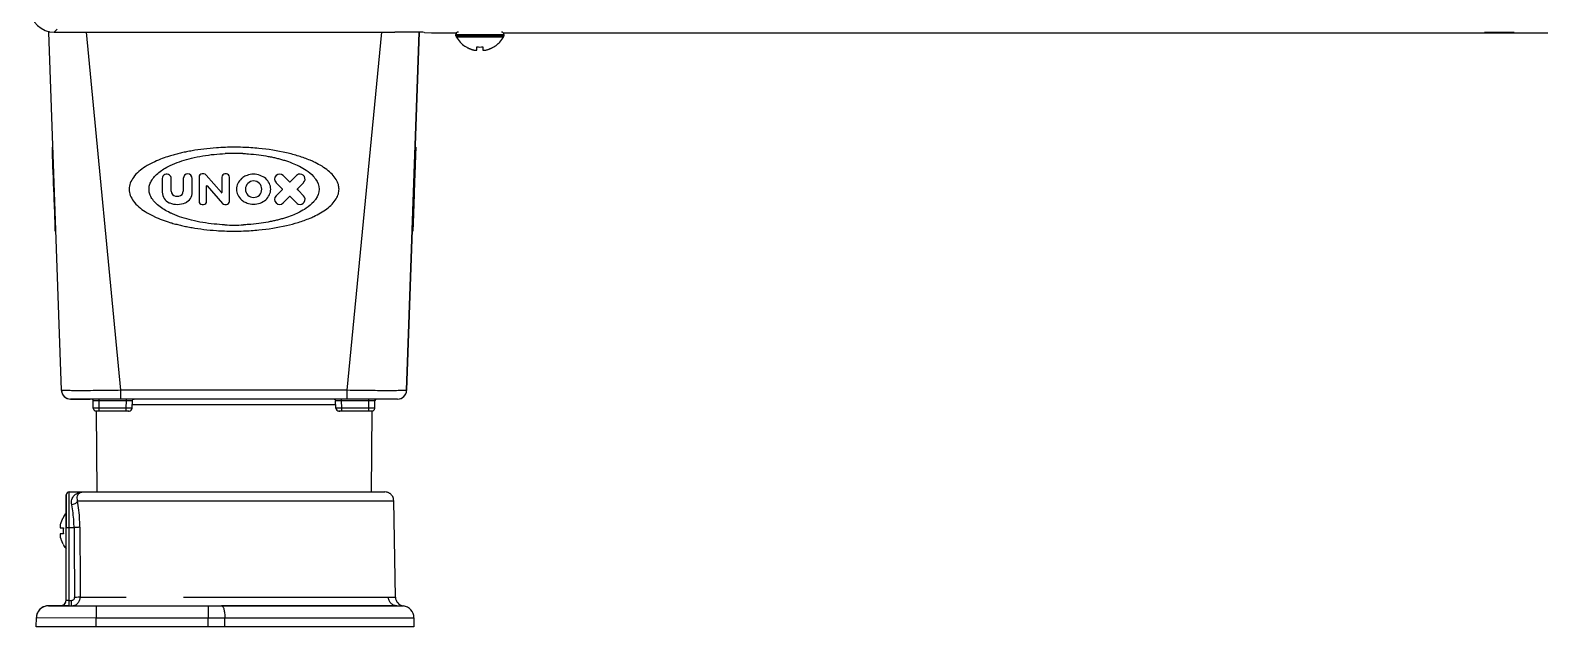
# Model space of a CAD drawing. Header units: millimetres. Extents: x -1584 to 3730, y -1918 to 2655.
# Drawn here: x 65.6 to 317.3, y -240.2 to -140.6 of the extents above; entities that cross this region are included whole.
import ezdxf

# ---------------------------------------------------------------- set-up
doc = ezdxf.new("R2010")
doc.units = ezdxf.units.MM
doc.header["$LTSCALE"] = 65.395
doc.layers.get('0').update_dxf_attribs({"linetype": 'CONTINUOUS'})
doc.layers.add('ASSI', color=7, linetype='CONTINUOUS')
doc.layers.add('GEOM', color=7, linetype='CONTINUOUS')

msp = doc.modelspace()

# ---------------------------------------------------------------- linework, layer by layer
at = {"linetype": 'Continuous'}
for p, q in [((138.26, -143.43), (138.26, -143.39)), ((140.06, -143.95), (140.06, -143.39)), ((141.06, -143.39), (141.06, -143.95)), ((142.86, -143.39), (142.86, -143.43)), ((70.56, -223.65), (71.11, -223.65)), ((71.08, -221.85), (71.11, -221.85)), ((71.11, -224.65), (70.56, -224.65)), ((71.11, -226.45), (71.08, -226.45))]:
    msp.add_line(p, q, dxfattribs=at)
for centre, radius, start, end in [((109.81, -138.97), 2, 263.8237, 264.7438), ((109.81, -138.98), 1.98, 264.7442, 265.3991), ((109.81, -138.99), 1.97, 265.3984, 266.7833), ((109.81, -139), 1.96, 266.7841, 267.6235), ((109.81, -139.01), 1.96, 267.6234, 268.8455), ((109.81, -139.01), 1.95, 268.8459, 269.8005), ((109.81, -139.01), 1.95, 269.8006, 270.9258), ((109.81, -139.01), 1.95, 270.9261, 271.9964), ((109.81, -139), 1.96, 271.9964, 273.0228), ((109.81, -138.99), 1.97, 273.0233, 274.286), ((109.81, -138.98), 1.98, 274.2856, 275.1372), ((109.81, -138.97), 2, 275.1376, 276.1757), ((111.31, -138.97), 2, 263.8377, 264.8624), ((111.31, -138.98), 1.98, 264.8627, 265.7144), ((111.31, -138.99), 1.97, 265.714, 266.9766), ((111.31, -139), 1.96, 266.9771, 268.0037), ((111.31, -139.01), 1.95, 268.0037, 269.0738), ((111.31, -139.01), 1.95, 269.0741, 270.1995), ((111.31, -139.01), 1.95, 270.1995, 271.1541), ((111.31, -139.01), 1.95, 271.1545, 272.3767), ((111.31, -139), 1.96, 272.3765, 273.2159), ((111.31, -138.99), 1.97, 273.2167, 274.6016), ((111.31, -138.98), 1.98, 274.6009, 275.2558), ((111.31, -138.97), 2, 275.2561, 276.1819), ((140.76, -139.33), 4.8, 210.3012, 223.1766), ((140.76, -139.33), 4.8, 223.1766, 227.1654), ((140.76, -139.33), 4.8, 227.1654, 238.3799), ((140.76, -139.33), 4.8, 238.3799, 238.6273), ((140.75, -139.34), 4.75, 238.4659, 241.0313), ((140.56, -139.63), 3.8, 262.4351, 277.5649), ((140.37, -139.34), 4.75, 298.9687, 301.5341), ((140.36, -139.33), 4.8, 301.3727, 301.6201), ((140.36, -139.33), 4.8, 301.6201, 312.8346), ((140.36, -139.33), 4.8, 312.8346, 316.8234), ((140.36, -139.33), 4.8, 316.8234, 329.6988), ((140.74, -139.35), 4.75, 241.0316, 241.9926), ((140.74, -139.35), 4.75, 241.9926, 243.3187), ((140.74, -139.35), 4.74, 243.3188, 244.4598), ((140.74, -139.36), 4.74, 244.4598, 245.4278), ((140.74, -139.36), 4.73, 245.4278, 246.6825), ((140.73, -139.36), 4.73, 246.6826, 247.4526), ((140.73, -139.37), 4.72, 247.4524, 248.9975), ((140.73, -139.38), 4.72, 248.9977, 249.4819), ((140.73, -139.39), 4.7, 249.4813, 251.5344), ((140.72, -139.41), 4.68, 251.535, 252.6227), ((140.71, -139.42), 4.67, 252.6228, 253.6051), ((140.71, -139.45), 4.64, 253.6036, 255.6824), ((139.81, -141.96), 2.01, 262.7259, 264.7415), ((139.81, -141.98), 1.98, 264.7442, 265.3991), ((139.81, -141.99), 1.97, 265.3984, 266.7833), ((139.81, -142), 1.96, 266.7841, 267.6235), ((139.81, -142.01), 1.96, 267.6234, 268.8455), ((139.81, -142.01), 1.95, 268.8459, 269.8005), ((139.81, -142.01), 1.95, 269.8006, 270.9258), ((139.81, -142.01), 1.95, 270.9261, 271.9964), ((139.81, -142), 1.96, 271.9964, 273.0228), ((139.81, -141.99), 1.97, 273.0233, 274.286), ((139.81, -141.98), 1.98, 274.2856, 275.1372), ((139.8, -141.96), 2.01, 275.1401, 277.2744), ((141.31, -141.96), 2.01, 262.7256, 264.8598), ((141.31, -141.98), 1.98, 264.8627, 265.7144), ((141.31, -141.99), 1.97, 265.714, 266.9766), ((141.31, -142), 1.96, 266.9771, 268.0037), ((141.31, -142.01), 1.95, 268.0037, 269.0738), ((141.31, -142.01), 1.95, 269.0741, 270.1995), ((141.31, -142.01), 1.95, 270.1995, 271.1541), ((141.31, -142.01), 1.95, 271.1545, 272.3767), ((141.31, -142), 1.96, 272.3765, 273.2159), ((141.31, -141.99), 1.97, 273.2167, 274.6016), ((141.31, -141.98), 1.98, 274.6009, 275.2558), ((141.3, -141.96), 2.01, 275.2585, 277.2741), ((140.41, -139.45), 4.64, 284.3176, 286.3964), ((140.4, -139.42), 4.67, 286.3949, 287.3772), ((140.4, -139.41), 4.68, 287.3773, 288.465), ((140.39, -139.39), 4.7, 288.4656, 290.5187), ((140.39, -139.38), 4.72, 290.5181, 291.0023), ((140.39, -139.37), 4.72, 291.0025, 292.5476), ((140.38, -139.36), 4.73, 292.5474, 293.3174), ((140.38, -139.36), 4.73, 293.3175, 294.5722), ((140.38, -139.36), 4.74, 294.5722, 295.5402), ((140.38, -139.35), 4.74, 295.5402, 296.6812), ((140.38, -139.35), 4.75, 296.6813, 298.0074), ((140.37, -139.35), 4.75, 298.0074, 298.9684), ((75.18, -224.35), 4.8, 139.4246, 148.3799), ((72.53, -223.4), 1.98, 174.7442, 175.3991), ((72.52, -223.4), 1.97, 175.3984, 176.7833), ((72.51, -223.4), 1.96, 176.7841, 177.6235), ((72.5, -223.4), 1.96, 177.6234, 178.8455), ((72.5, -223.4), 1.95, 178.8459, 179.8005), ((72.5, -223.4), 1.95, 179.8006, 180.9258), ((72.5, -223.4), 1.95, 180.9261, 181.9964), ((72.51, -223.4), 1.96, 181.9964, 183.0228), ((72.52, -223.4), 1.97, 183.0233, 184.286), ((72.53, -223.4), 1.98, 184.2856, 185.1372), ((72.55, -223.4), 2.01, 185.1401, 187.2744), ((75.06, -224.3), 4.64, 163.6036, 165.6824), ((72.55, -223.4), 2.01, 172.7259, 174.7415), ((75.09, -224.31), 4.67, 162.6228, 163.6051), ((75.1, -224.31), 4.68, 161.535, 162.6227), ((75.12, -224.32), 4.7, 159.4813, 161.5344), ((75.13, -224.32), 4.72, 158.9977, 159.4819), ((75.14, -224.32), 4.72, 157.4524, 158.9975), ((75.14, -224.33), 4.73, 156.6826, 157.4526), ((75.15, -224.33), 4.73, 155.4278, 156.6825), ((75.15, -224.33), 4.74, 154.4598, 155.4278), ((75.16, -224.33), 4.74, 153.3188, 154.4598), ((75.16, -224.33), 4.75, 151.9926, 153.3187), ((75.16, -224.33), 4.75, 151.0316, 151.9926), ((75.17, -224.34), 4.75, 148.4659, 151.0313), ((75.18, -224.35), 4.8, 148.3799, 148.6273), ((74.88, -224.15), 3.8, 172.4351, 187.5649), ((72.55, -224.9), 2.01, 172.7256, 174.8598), ((72.53, -224.9), 1.98, 174.8627, 175.7144), ((72.52, -224.9), 1.97, 175.714, 176.9766), ((72.51, -224.9), 1.96, 176.9771, 178.0037), ((72.5, -224.9), 1.95, 178.0037, 179.0738), ((72.5, -224.9), 1.95, 179.0741, 180.1995), ((72.5, -224.9), 1.95, 180.1995, 181.1541), ((72.5, -224.9), 1.95, 181.1545, 182.3767), ((72.51, -224.9), 1.96, 182.3765, 183.2159), ((72.52, -224.9), 1.97, 183.2167, 184.6016), ((72.53, -224.9), 1.98, 184.6009, 185.2558), ((72.55, -224.9), 2.01, 185.2585, 187.2741), ((75.06, -224), 4.64, 194.3176, 196.3964), ((75.09, -223.99), 4.67, 196.3949, 197.3772), ((75.1, -223.99), 4.68, 197.3773, 198.465), ((75.12, -223.98), 4.7, 198.4656, 200.5187), ((75.13, -223.98), 4.72, 200.5181, 201.0023), ((75.14, -223.98), 4.72, 201.0025, 202.5476), ((75.14, -223.97), 4.73, 202.5474, 203.3174), ((75.15, -223.97), 4.73, 203.3175, 204.5722), ((75.15, -223.97), 4.74, 204.5722, 205.5402), ((75.16, -223.97), 4.74, 205.5402, 206.6812), ((75.16, -223.97), 4.75, 206.6813, 208.0074), ((75.16, -223.97), 4.75, 208.0074, 208.9684), ((75.17, -223.96), 4.75, 208.9687, 211.5341), ((75.18, -223.95), 4.8, 211.3727, 211.6201), ((75.18, -223.95), 4.8, 211.6201, 220.5754)]:
    msp.add_arc(centre, radius, start, end, dxfattribs=at)
at = {"layer": 'ASSI', "linetype": 'Continuous'}
for p, q in [((136.56, -141.35), (136.56, -141.55)), ((136.56, -141.55), (136.56, -141.35)), ((136.56, -141.35), (144.56, -141.35)), ((136.56, -141.55), (144.56, -141.55)), ((136.61, -141.75), (144.5, -141.75)), ((144.56, -141.35), (144.56, -141.55)), ((144.56, -141.55), (144.56, -141.35)), ((122.54, -204.15), (122.42, -217.65))]:
    msp.add_line(p, q, dxfattribs=at)
for centre, radius, start, end in [((136.96, -141.35), 0.4, 90, 180), ((144.16, -141.35), 0.4, 0, 90), ((136.96, -141.55), 0.4, 180, 193.4759), ((136.96, -141.55), 0.4, 180, 193.4584), ((136.96, -141.55), 0.4, 193.4759, 196.8253), ((136.96, -141.55), 0.4, 193.4584, 196.8427), ((136.96, -141.55), 0.4, 196.8253, 210.3012), ((136.96, -141.55), 0.4, 196.8427, 210.3012), ((140.76, -139.33), 4.8, 210.3012, 223.1927), ((140.76, -139.33), 4.8, 223.1927, 227.1511), ((140.76, -139.33), 4.8, 227.1511, 238.4029), ((140.76, -139.33), 4.8, 238.4029, 238.6273), ((140.36, -139.33), 4.8, 301.3727, 301.5971), ((140.36, -139.33), 4.8, 301.5971, 312.8489), ((140.36, -139.33), 4.8, 312.8489, 316.8073), ((140.36, -139.33), 4.8, 316.8073, 329.6988), ((144.16, -141.55), 0.4, 329.6988, 343.1747), ((144.16, -141.55), 0.4, 329.6988, 343.1573), ((144.16, -141.55), 0.4, 343.1747, 346.5241), ((144.16, -141.55), 0.4, 343.1573, 346.5416), ((144.16, -141.55), 0.4, 346.5241, 360), ((144.16, -141.55), 0.4, 346.5416, 360), ((75.18, -224.35), 4.8, 139.2086, 148.4029), ((75.18, -224.35), 4.8, 148.4029, 148.6273), ((75.18, -223.95), 4.8, 211.3727, 211.5971), ((75.18, -223.95), 4.8, 211.5971, 220.7914)]:
    msp.add_arc(centre, radius, start, end, dxfattribs=at)
for start_param, end_param in [(1.570796, 3.141593), (-3.141593, -1.570796), (0, 1.570796), (-1.570796, 0)]:
    msp.add_ellipse((310.56, -141.02), major_axis=(2.5, 0), ratio=0.008727, start_param=start_param, end_param=end_param, dxfattribs=at)
at = {"layer": 'GEOM', "linetype": 'Continuous'}
for p, q in [((68.69, -140.98), (68.69, -140.78)), ((69.56, -140.95), (70.04, -140.47)), ((69.56, -140.95), (70.04, -140.95)), ((70.04, -140.95), (126.36, -140.95)), ((80.7, -200.7), (74.93, -140.95)), ((118.41, -200.7), (124.18, -140.95)), ((128.34, -200.7), (130.43, -140.97)), ((130.43, -140.97), (128.34, -200.7)), ((70.78, -200.7), (68.69, -140.98)), ((131.29, -140.99), (132.48, -141.04)), ((144.45, -141.08), (144.56, -141.08)), ((144.56, -141.08), (212.78, -141.08)), ((212.78, -141.08), (259.78, -141.08)), ((259.78, -141.08), (491.56, -141.08)), ((69.3, -161.25), (69.26, -160.15)), ((69.36, -160.15), (69.26, -160.15)), ((129.86, -160.15), (129.76, -160.15)), ((129.86, -160.15), (129.81, -161.49)), ((69.42, -164.69), (69.3, -161.25)), ((129.81, -161.49), (129.7, -164.72)), ((69.43, -164.86), (69.42, -164.69)), ((69.43, -165.05), (69.43, -164.86)), ((69.43, -164.86), (69.43, -164.86)), ((69.46, -165.78), (69.43, -165.05)), ((69.46, -165.82), (69.46, -165.78)), ((69.47, -166.06), (69.46, -165.82)), ((69.47, -166.25), (69.47, -166.06)), ((87.59, -165.35), (87.59, -167.66)), ((89.07, -167.48), (89.07, -165.35)), ((91.1, -165.35), (91.1, -167.48)), ((92.58, -167.66), (92.58, -165.35)), ((93.72, -165.12), (93.72, -169.18)), ((94.52, -164.61), (94.23, -164.61)), ((97.45, -167.72), (94.91, -164.79)), ((97.53, -165.12), (97.53, -167.69)), ((98.07, -164.61), (98.04, -164.61)), ((98.29, -164.61), (98.07, -164.61)), ((98.8, -169.18), (98.8, -165.12)), ((106.57, -166.06), (107.64, -167.12)), ((108.83, -165.92), (107.77, -164.86)), ((109.96, -164.86), (108.89, -165.92)), ((110.3, -166.91), (111.15, -166.06)), ((129.67, -165.46), (129.63, -166.7)), ((129.68, -165.12), (129.67, -165.46)), ((129.7, -164.72), (129.68, -165.09)), ((129.68, -165.09), (129.68, -165.12)), ((129.68, -165.12), (129.68, -165.12)), ((69.51, -167.12), (69.47, -166.25)), ((69.51, -167.15), (69.51, -167.12)), ((69.51, -167.18), (69.51, -167.15)), ((69.61, -167.15), (69.51, -167.15)), ((69.54, -168.06), (69.51, -167.18)), ((69.54, -168.25), (69.54, -168.06)), ((69.55, -168.49), (69.54, -168.25)), ((69.55, -168.52), (69.55, -168.49)), ((69.58, -169.26), (69.55, -168.52)), ((94.99, -169.18), (94.99, -166.61)), ((95.06, -166.58), (97.61, -169.51)), ((107.64, -167.18), (106.57, -168.24)), ((107.77, -169.44), (108.83, -168.38)), ((108.89, -168.38), (109.96, -169.44)), ((110.09, -167.12), (110.3, -166.91)), ((110.29, -167.38), (110.09, -167.18)), ((111.15, -168.24), (110.29, -167.38)), ((129.51, -167.15), (129.61, -167.15)), ((129.57, -168.45), (129.54, -169.18)), ((129.58, -168.04), (129.57, -168.32)), ((129.57, -168.32), (129.57, -168.45)), ((129.59, -167.69), (129.58, -168.04)), ((129.6, -167.6), (129.59, -167.66)), ((129.59, -167.66), (129.59, -167.69)), ((129.61, -167.15), (129.6, -167.6)), ((129.63, -166.7), (129.61, -167.15)), ((69.59, -169.44), (69.58, -169.26)), ((69.59, -169.62), (69.59, -169.44)), ((69.59, -169.44), (69.59, -169.44)), ((69.59, -169.65), (69.59, -169.62)), ((69.71, -173.09), (69.59, -169.65)), ((69.59, -169.65), (69.59, -169.65)), ((94.23, -169.69), (94.48, -169.69)), ((98, -169.69), (98.02, -169.69)), ((98.02, -169.69), (98.29, -169.69)), ((129.53, -169.58), (129.41, -172.8)), ((129.54, -169.22), (129.53, -169.41)), ((129.53, -169.41), (129.53, -169.41)), ((129.53, -169.41), (129.53, -169.58)), ((129.54, -169.18), (129.54, -169.18)), ((129.54, -169.18), (129.54, -169.22)), ((69.75, -174.15), (69.71, -173.09)), ((129.41, -172.8), (129.37, -174.15)), ((69.75, -174.15), (69.85, -174.15)), ((129.27, -174.15), (129.37, -174.15)), ((80.7, -202.15), (80.7, -200.7)), ((118.41, -200.7), (80.7, -200.7)), ((118.41, -202.15), (118.41, -200.7)), ((72.28, -202.15), (75.57, -202.15)), ((75.57, -202.15), (72.28, -202.15)), ((75.81, -202.15), (75.57, -202.15)), ((77.06, -202.15), (75.81, -202.15)), ((76.09, -203.66), (76.06, -202.4)), ((76.09, -203.66), (76.06, -202.4)), ((77.82, -202.15), (77.06, -202.15)), ((77.06, -202.4), (77.06, -202.15)), ((77.08, -203.66), (77.06, -202.4)), ((77.06, -202.4), (81.63, -202.4)), ((81.58, -203.66), (77.08, -203.66)), ((77.08, -204.15), (77.08, -203.66)), ((77.95, -202.15), (77.82, -202.15)), ((80.7, -202.15), (77.95, -202.15)), ((118.41, -202.15), (80.7, -202.15)), ((81.58, -203.66), (81.63, -202.4)), ((81.58, -204.15), (81.58, -203.66)), ((81.63, -202.4), (81.63, -202.15)), ((82.58, -203.67), (82.63, -202.39)), ((97.73, -203.14), (82.6, -203.14)), ((82.63, -202.39), (82.63, -202.39)), ((101.38, -203.14), (97.73, -203.14)), ((116.51, -203.14), (101.38, -203.14)), ((116.54, -203.67), (116.48, -202.39)), ((116.48, -202.39), (116.48, -202.39)), ((116.54, -203.67), (116.54, -203.67)), ((117.48, -202.4), (117.48, -202.15)), ((117.54, -203.66), (117.48, -202.4)), ((117.48, -202.4), (122.05, -202.4)), ((122.03, -203.66), (117.54, -203.66)), ((117.54, -204.15), (117.54, -203.66)), ((121.17, -202.15), (118.41, -202.15)), ((121.3, -202.15), (121.17, -202.15)), ((122.05, -202.15), (121.3, -202.15)), ((122.03, -203.66), (122.05, -202.4)), ((122.03, -204.15), (122.03, -203.66)), ((123.3, -202.15), (122.05, -202.15)), ((122.05, -202.4), (122.05, -202.15)), ((123.03, -203.66), (123.05, -202.4)), ((123.03, -203.66), (123.05, -202.4)), ((123.55, -202.15), (123.3, -202.15)), ((126.84, -202.15), (123.55, -202.15)), ((76.58, -204.15), (76.69, -217.65)), ((77.08, -204.15), (76.58, -204.15)), ((76.58, -204.15), (76.69, -217.65)), ((81.58, -204.15), (77.08, -204.15)), ((81.58, -204.15), (77.08, -204.15)), ((82.08, -204.15), (81.58, -204.15)), ((81.93, -204.15), (82.08, -204.15)), ((117.54, -204.15), (117.04, -204.15)), ((117.04, -204.15), (117.18, -204.15)), ((122.03, -204.15), (117.54, -204.15)), ((122.03, -204.15), (117.54, -204.15)), ((122.53, -204.15), (122.03, -204.15)), ((122.54, -204.15), (122.42, -217.65)), ((71.56, -218.28), (71.56, -218.15)), ((71.56, -218.18), (71.56, -218.15)), ((71.56, -218.15), (71.56, -218.28)), ((71.56, -219.32), (71.56, -218.28)), ((71.56, -218.28), (71.56, -219.32)), ((72.06, -217.65), (74.43, -217.65)), ((72.06, -223.58), (72.06, -217.65)), ((74.43, -217.65), (75.23, -217.65)), ((75.23, -217.65), (75.47, -217.65)), ((75.47, -217.65), (75.54, -217.65)), ((75.54, -217.65), (99.56, -217.65)), ((99.56, -217.65), (123.58, -217.65)), ((123.58, -217.65), (123.64, -217.65)), ((123.64, -217.65), (123.89, -217.65)), ((123.89, -217.65), (124.69, -217.65)), ((71.56, -219.4), (71.56, -219.32)), ((71.56, -219.32), (71.56, -219.4)), ((71.56, -219.43), (71.56, -219.4)), ((71.56, -219.4), (71.56, -219.43)), ((71.56, -223.63), (71.56, -219.43)), ((71.56, -219.43), (71.56, -223.63)), ((73.47, -219.12), (85.15, -219.12)), ((85.15, -219.12), (85.18, -219.12)), ((85.18, -219.12), (91.33, -219.12)), ((91.33, -219.12), (91.36, -219.12)), ((91.36, -219.12), (107.76, -219.12)), ((107.76, -219.12), (107.78, -219.12)), ((107.78, -219.12), (113.94, -219.12)), ((113.94, -219.12), (113.96, -219.12)), ((113.96, -219.12), (126.19, -219.12)), ((126.47, -235.2), (126.19, -219.12)), ((71.56, -235.65), (71.56, -223.63)), ((72.06, -235.74), (72.06, -223.58)), ((72.06, -223.58), (72.88, -223.58)), ((72.06, -236.65), (72.06, -235.74)), ((72.06, -235.74), (72.46, -235.74)), ((72.46, -236.65), (72.46, -235.74)), ((73.92, -235.18), (81.56, -235.18)), ((91.11, -235.18), (99.56, -235.18)), ((99.56, -235.18), (99.71, -235.18)), ((99.71, -235.18), (113.35, -235.18)), ((113.35, -235.18), (117.5, -235.18)), ((117.5, -235.18), (117.56, -235.18)), ((117.56, -235.18), (125.29, -235.18)), ((66.56, -240.15), (66.59, -238.62)), ((66.59, -238.62), (76.59, -238.65)), ((68.59, -236.65), (76.59, -236.65)), ((70.46, -236.65), (68.59, -236.65)), ((70.56, -236.65), (70.46, -236.65)), ((72.06, -236.65), (70.56, -236.65)), ((70.56, -236.65), (72.06, -236.65)), ((76.56, -240.15), (76.59, -238.65)), ((76.59, -236.65), (95.22, -236.65)), ((76.59, -236.65), (95.22, -236.65)), ((76.59, -236.65), (76.59, -238.65)), ((76.59, -238.65), (95.22, -238.65)), ((95.22, -236.65), (97.47, -236.65)), ((95.22, -236.65), (95.22, -238.65)), ((95.22, -238.65), (98.03, -238.65)), ((95.22, -240.15), (95.22, -238.65)), ((97.47, -236.65), (126.72, -236.65)), ((126.72, -236.65), (97.47, -236.65)), ((98.03, -238.65), (129.56, -238.65)), ((98.03, -240.15), (98.03, -238.65)), ((129.56, -238.65), (129.56, -240.15)), ((76.56, -240.15), (66.56, -240.15)), ((95.22, -240.15), (76.56, -240.15)), ((98.03, -240.15), (95.22, -240.15)), ((129.56, -240.15), (98.03, -240.15))]:
    msp.add_line(p, q, dxfattribs=at)
for points in [[(99.96, -167.15), (99.96, -167.15), (99.96, -167.15), (99.96, -167.15)], [(82.63, -202.39), (82.64, -202.33), (82.69, -202.24), (82.78, -202.17), (82.88, -202.15)], [(116.23, -202.15), (116.34, -202.17), (116.42, -202.24), (116.47, -202.33), (116.48, -202.39)]]:
    msp.add_lwpolyline(points, dxfattribs=at)
for centre, radius, start, end in [((99.56, -203.93), 43.78, 88.1051, 91.9045), ((99.56, -194.75), 33.58, 87.5041, 92.4884), ((88.33, -165.35), 0.74, 49.8262, 180.0001), ((88.33, -165.35), 0.74, 0, 49.8262), ((91.84, -165.35), 0.74, 0, 180), ((94.23, -165.12), 0.508, 90, 180), ((94.52, -165.12), 0.508, 41, 90), ((98.04, -165.12), 0.508, 90, 180), ((98.29, -165.12), 0.508, 0, 90), ((102.82, -167.15), 1.37, 0, 180), ((107.17, -165.46), 0.846, 45, 225), ((108.86, -165.89), 0.0423, 225, 315), ((110.56, -165.46), 0.846, 106.5563, 135.0003), ((110.56, -165.46), 0.846, 315, 106.5563), ((89.49, -167.66), 1.9, 180, 246.4218), ((89.91, -167.48), 0.846, 180, 262.3377), ((90.08, -166.22), 2.11, 262.3377, 277.6624), ((90.25, -167.48), 0.846, 277.6627, 360), ((90.68, -167.66), 1.9, 293.5782, 360), ((95.03, -166.61), 0.0423, 41, 180), ((97.49, -167.69), 0.0423, 220.9989, 360), ((102.82, -167.15), 1.37, 180, 360), ((107.17, -168.84), 0.846, 135, 315), ((107.61, -167.15), 0.0423, 315, 44.9987), ((108.86, -168.41), 0.0423, 45, 135), ((110.12, -167.15), 0.0423, 135, 224.9987), ((110.56, -168.84), 0.846, 250.3584, 45), ((90.08, -166.3), 3.38, 246.4218, 248.4023), ((90.08, -166.3), 3.38, 248.4023, 293.5782), ((94.23, -169.18), 0.508, 180.0003, 270), ((94.48, -169.18), 0.508, 270, 360), ((98, -169.18), 0.508, 221, 270), ((98.29, -169.18), 0.508, 270, 0.0001), ((110.56, -168.84), 0.846, 225.0006, 250.3584), ((99.56, -139.57), 33.57, 267.3327, 272.6739), ((99.56, -130.39), 43.76, 267.9356, 272.0555), ((72.28, -200.65), 1.5, 182, 270), ((72.28, -200.65), 1.5, 182, 199.5998), ((72.28, -200.65), 1.5, 199.5998, 206.1425), ((72.28, -200.65), 1.5, 206.1425, 217.1997), ((126.84, -200.65), 1.5, 270.0006, 358), ((126.84, -200.65), 1.5, 322.7999, 333.8572), ((126.84, -200.65), 1.5, 333.8572, 340.4), ((126.84, -200.65), 1.5, 340.4, 358), ((72.28, -200.65), 1.5, 217.1997, 225.5929), ((72.28, -200.65), 1.5, 225.5929, 234.7996), ((72.28, -200.65), 1.5, 234.7996, 245.0651), ((72.28, -200.65), 1.5, 245.0651, 252.3995), ((72.28, -200.65), 1.5, 252.3995, 269.9994), ((75.57, -203.15), 1, 72.1, 90), ((75.57, -203.15), 1, 72.1, 90), ((75.81, -202.4), 0.25, 60.3312, 90), ((75.81, -202.4), 0.25, 1.0003, 90.0181), ((75.57, -203.15), 1, 62.1385, 72.1), ((75.57, -203.15), 1, 62.1385, 72.1), ((75.81, -202.4), 0.25, 44.3787, 60.3312), ((75.81, -202.4), 0.25, 30.6648, 44.3787), ((75.81, -202.4), 0.25, 1, 30.6654), ((75.81, -202.4), 0.25, 1.0002, 30.6717), ((75.81, -202.4), 0.25, 1, 30.6648), ((76.58, -203.65), 0.5, 181, 203.2503), ((76.58, -203.65), 0.5, 181, 203.2495), ((76.58, -203.65), 0.5, 181, 203.2504), ((76.58, -203.65), 0.5, 181, 203.2492), ((76.58, -203.65), 0.5, 203.2503, 212.3269), ((76.58, -203.65), 0.5, 203.2495, 212.3258), ((76.58, -203.65), 0.5, 203.2504, 212.3256), ((76.58, -203.65), 0.5, 203.2492, 212.3242), ((82.08, -203.65), 0.5, 270, 357.587), ((117.04, -203.65), 0.5, 182.4136, 270), ((122.53, -203.65), 0.5, 327.6744, 336.7496), ((122.53, -203.65), 0.5, 327.6758, 336.7508), ((122.53, -203.65), 0.5, 327.6731, 336.7497), ((122.53, -203.65), 0.5, 327.6742, 336.7505), ((122.53, -203.65), 0.5, 336.7496, 359), ((122.53, -203.65), 0.5, 336.7508, 359), ((122.53, -203.65), 0.5, 336.7497, 359), ((122.53, -203.65), 0.5, 336.7505, 359), ((123.3, -202.4), 0.25, 90, 179), ((123.3, -202.4), 0.25, 149.3346, 179), ((123.3, -202.4), 0.25, 149.3258, 178.9997), ((123.3, -202.4), 0.25, 149.3283, 178.9998), ((123.55, -203.15), 1, 107.9, 117.8615), ((123.55, -203.15), 1, 107.9, 117.8615), ((123.3, -202.4), 0.25, 135.6122, 149.3283), ((123.3, -202.4), 0.25, 119.6574, 135.6122), ((123.3, -202.4), 0.25, 89.9879, 119.6574), ((123.55, -203.15), 1, 90, 107.9), ((123.55, -203.15), 1, 90, 107.9), ((126.84, -200.65), 1.5, 270, 287.6), ((126.84, -200.65), 1.5, 287.6, 294.9344), ((126.84, -200.65), 1.5, 294.9344, 305.1999), ((126.84, -200.65), 1.5, 305.1999, 314.4067), ((126.84, -200.65), 1.5, 314.4067, 322.7999), ((76.58, -203.65), 0.5, 212.3269, 225.5004), ((76.58, -203.65), 0.5, 212.3258, 225.4989), ((76.58, -203.65), 0.5, 212.3256, 225.5005), ((76.58, -203.65), 0.5, 212.3242, 225.4985), ((76.58, -203.65), 0.5, 225.5004, 237.919), ((76.58, -203.65), 0.5, 225.4989, 237.9174), ((76.58, -203.65), 0.5, 225.5005, 237.918), ((76.58, -203.65), 0.5, 225.4985, 237.9157), ((76.58, -203.65), 0.5, 237.919, 247.7503), ((76.58, -203.65), 0.5, 237.9174, 247.7484), ((76.58, -203.65), 0.5, 237.918, 247.7504), ((76.58, -203.65), 0.5, 237.9157, 247.7478), ((76.58, -203.65), 0.5, 247.7503, 270), ((76.58, -203.65), 0.5, 247.7484, 269.998), ((76.58, -203.65), 0.5, 247.7504, 270), ((76.58, -203.65), 0.5, 247.7478, 269.9972), ((122.53, -203.65), 0.5, 270, 292.2496), ((122.53, -203.65), 0.5, 270.0028, 292.2522), ((122.53, -203.65), 0.5, 270, 292.2497), ((122.53, -203.65), 0.5, 270.002, 292.2516), ((122.53, -203.65), 0.5, 292.2496, 302.082), ((122.53, -203.65), 0.5, 292.2522, 302.0843), ((122.53, -203.65), 0.5, 292.2497, 302.081), ((122.53, -203.65), 0.5, 292.2516, 302.0826), ((122.53, -203.65), 0.5, 302.082, 314.4995), ((122.53, -203.65), 0.5, 302.0843, 314.5015), ((122.53, -203.65), 0.5, 302.081, 314.4996), ((122.53, -203.65), 0.5, 302.0826, 314.5011), ((122.53, -203.65), 0.5, 314.4995, 327.6744), ((122.53, -203.65), 0.5, 314.5015, 327.6758), ((122.53, -203.65), 0.5, 314.4996, 327.6731), ((122.53, -203.65), 0.5, 314.5011, 327.6742), ((72.06, -218.15), 0.5, 90, 180), ((74.35, -218.66), 1, 107.0886, 112.7773), ((124.69, -219.15), 1.5, 73.5334, 90), ((124.69, -219.15), 1.5, 73.5037, 90), ((124.69, -219.15), 1.5, 68.232, 73.5334), ((124.69, -219.15), 1.5, 68.2568, 73.5037), ((124.69, -219.15), 1.5, 56.9634, 68.232), ((124.69, -219.15), 1.5, 56.9223, 68.2568), ((124.69, -219.15), 1.5, 50.8209, 56.9634), ((124.69, -219.15), 1.5, 50.8591, 56.9223), ((124.69, -219.15), 1.5, 40.1792, 50.8209), ((124.69, -219.15), 1.5, 40.1409, 50.8591), ((124.69, -219.15), 1.5, 34.0366, 40.1792), ((124.69, -219.15), 1.5, 34.0777, 40.1409), ((124.69, -219.15), 1.5, 22.768, 34.0366), ((124.69, -219.15), 1.5, 22.7432, 34.0777), ((124.69, -219.15), 1.5, 17.4666, 22.768), ((124.69, -219.15), 1.5, 17.4963, 22.7432), ((124.69, -219.15), 1.5, 1, 17.4666), ((124.69, -219.15), 1.5, 1, 17.4963), ((3666.15, -200.7), 3593.35, 180.36486, 180.55083), ((3785.63, -202.98), 3711.85, 180.31694, 180.49696), ((70.56, -235.65), 1, 270.0004, 360), ((70.56, -235.65), 1, 270, 288), ((70.56, -235.65), 1, 288, 295.4263), ((70.56, -235.65), 1, 295.4263, 305.9999), ((70.56, -235.65), 1, 305.9999, 315.3305), ((70.56, -235.65), 1, 315.3305, 323.9999), ((127.97, -235.17), 1.5, 181, 263.2171), ((68.59, -238.65), 2, 90.0002, 179), ((68.59, -238.65), 2, 161.2, 179), ((68.59, -238.65), 2, 154.6006, 161.2), ((68.59, -238.65), 2, 143.4, 154.6006), ((68.59, -238.65), 2, 134.9253, 143.4), ((68.59, -238.65), 2, 125.6, 134.9253), ((68.59, -238.65), 2, 115.2276, 125.6), ((68.59, -238.65), 2, 107.8, 115.2276), ((68.59, -238.65), 2, 90, 107.8), ((127.56, -238.65), 2, 0, 83.217)]:
    msp.add_arc(centre, radius, start, end, dxfattribs=at)
for centre, major_axis, ratio, start_param, end_param in [((69.56, -136.95), (2.83, 2.83), 0.999924, -3.88513, -2.356233), ((126.36, -140.99), (5, 0), 0.008727, 0.174533, 1.570796), ((137.4, -141.04), (5, 0), 0.008727, -2.96706, -1.742223), ((137.4, -141.04), (5, 0), 0.008727, -1.742223, -1.719893)]:
    msp.add_ellipse(centre, major_axis=major_axis, ratio=ratio, start_param=start_param, end_param=end_param, dxfattribs=at)
for points, knots in [([(98.11, -160.17), (97.61, -160.19), (96.4, -160.25), (94.55, -160.43), (92.89, -160.67), (91.67, -160.9), (90.81, -161.08), (89.99, -161.29), (89.31, -161.47), (88.91, -161.6), (88.77, -161.64)], [0, 0, 0, 0, 0.157659, 0.382572, 0.58963, 0.685921, 0.777243, 0.866283, 0.955457, 1, 1, 1, 1]), ([(110.35, -161.64), (109.68, -161.43), (107.48, -160.84), (104.35, -160.36), (101.9, -160.2), (101.01, -160.17)], [0, 0, 0, 0, 0.222615, 0.719095, 1, 1, 1, 1]), ([(86.34, -162.56), (86.25, -162.6), (85.71, -162.86), (84.41, -163.57), (82.73, -164.88), (82.06, -166.45), (82.06, -167.15)], [0, 0, 0, 0, 0.04125, 0.275012, 0.678544, 1, 1, 1, 1]), ([(86.31, -165.01), (86.53, -164.78), (87.29, -164.09), (88.16, -163.56), (88.79, -163.26)], [0, 0, 0, 0, 0.313765, 1, 1, 1, 1]), ([(88.77, -161.64), (88.37, -161.76), (87.55, -162.04), (86.74, -162.38), (86.34, -162.56)], [0, 0, 0, 0, 0.48085, 1, 1, 1, 1]), ([(88.79, -163.26), (88.95, -163.18), (90.13, -162.63), (92.6, -161.85), (95.58, -161.36), (97.47, -161.23), (98.1, -161.2)], [0, 0, 0, 0, 0.057408, 0.407118, 0.80488, 1, 1, 1, 1]), ([(101.02, -161.2), (101.33, -161.21), (102.21, -161.26), (103.62, -161.4), (104.96, -161.61), (105.95, -161.81), (106.64, -161.96), (107.31, -162.14), (108.19, -162.39), (109.21, -162.75), (109.98, -163.09), (110.33, -163.26)], [0, 0, 0, 0, 0.096488, 0.276509, 0.442355, 0.519536, 0.592779, 0.664239, 0.735865, 0.878106, 1, 1, 1, 1]), ([(110.33, -163.26), (110.38, -163.28), (110.8, -163.49), (111.68, -164), (112.44, -164.6), (112.81, -165.01)], [0, 0, 0, 0, 0.051563, 0.465079, 1, 1, 1, 1]), ([(112.78, -162.56), (112.6, -162.48), (111.8, -162.13), (110.99, -161.84), (110.35, -161.64)], [0, 0, 0, 0, 0.227638, 1, 1, 1, 1]), ([(117.06, -167.15), (117.06, -166.89), (116.98, -166.33), (116.43, -165.11), (115.01, -163.73), (113.57, -162.93), (112.78, -162.56)], [0, 0, 0, 0, 0.1198, 0.254861, 0.60223, 1, 1, 1, 1]), ([(85.38, -167.15), (85.38, -166.93), (85.44, -166.45), (85.76, -165.71), (86.1, -165.25), (86.31, -165.01)], [0, 0, 0, 0, 0.282762, 0.599317, 1, 1, 1, 1]), ([(101.05, -165.19), (100.96, -165.25), (100.61, -165.52), (100.12, -166.15), (99.96, -166.82), (99.96, -167.15)], [0, 0, 0, 0, 0.13782, 0.577461, 1, 1, 1, 1]), ([(105.67, -167.15), (105.67, -166.82), (105.51, -166.15), (104.87, -165.32), (103.92, -164.78), (102.82, -164.59), (101.82, -164.76), (101.26, -165.05), (101.05, -165.19)], [0, 0, 0, 0, 0.162094, 0.330751, 0.508275, 0.691811, 0.875347, 1, 1, 1, 1]), ([(112.81, -165.01), (112.93, -165.15), (113.43, -165.77), (113.74, -166.56), (113.74, -167.15)], [0, 0, 0, 0, 0.241033, 1, 1, 1, 1]), ([(82.06, -167.15), (82.06, -167.85), (82.73, -169.42), (84.41, -170.73), (85.69, -171.43), (86.2, -171.67), (86.26, -171.7)], [0, 0, 0, 0, 0.325823, 0.734844, 0.971786, 1, 1, 1, 1]), ([(86.28, -169.24), (86.08, -169.02), (85.75, -168.57), (85.44, -167.85), (85.38, -167.37), (85.38, -167.15)], [0, 0, 0, 0, 0.386646, 0.710619, 1, 1, 1, 1]), ([(99.96, -167.15), (99.96, -167.48), (100.12, -168.15), (100.62, -168.79), (100.99, -169.07), (101.09, -169.14)], [0, 0, 0, 0, 0.414827, 0.846454, 1, 1, 1, 1]), ([(101.09, -169.14), (101.28, -169.27), (101.83, -169.54), (102.82, -169.71), (103.92, -169.52), (104.87, -168.98), (105.51, -168.15), (105.67, -167.48), (105.67, -167.15)], [0, 0, 0, 0, 0.11837, 0.303224, 0.488077, 0.666875, 0.836743, 1, 1, 1, 1]), ([(113.74, -167.15), (113.74, -167.74), (113.43, -168.51), (112.96, -169.12), (112.84, -169.25)], [0, 0, 0, 0, 0.777282, 1, 1, 1, 1]), ([(112.86, -171.7), (113.63, -171.34), (115.03, -170.55), (116.43, -169.19), (116.98, -167.97), (117.06, -167.41), (117.06, -167.15)], [0, 0, 0, 0, 0.38951, 0.741645, 0.87856, 1, 1, 1, 1]), ([(88.85, -171.07), (88.2, -170.76), (87.29, -170.22), (86.5, -169.5), (86.28, -169.24)], [0, 0, 0, 0, 0.682017, 1, 1, 1, 1]), ([(97.99, -173.1), (97.41, -173.07), (95.55, -172.93), (92.6, -172.45), (90.16, -171.68), (89, -171.14), (88.85, -171.07)], [0, 0, 0, 0, 0.187834, 0.593214, 0.949621, 1, 1, 1, 1]), ([(110.26, -171.07), (109.94, -171.23), (109.18, -171.56), (108.19, -171.91), (107.31, -172.16), (106.64, -172.34), (105.95, -172.49), (104.96, -172.69), (103.62, -172.9), (102.25, -173.03), (101.4, -173.08), (101.12, -173.1)], [0, 0, 0, 0, 0.116158, 0.261112, 0.334104, 0.406927, 0.481566, 0.560219, 0.729227, 0.912681, 1, 1, 1, 1]), ([(112.84, -169.25), (112.47, -169.68), (111.69, -170.29), (110.78, -170.82), (110.33, -171.04), (110.26, -171.07)], [0, 0, 0, 0, 0.530253, 0.926618, 1, 1, 1, 1]), ([(86.26, -171.7), (86.69, -171.9), (87.55, -172.26), (88.44, -172.56), (88.87, -172.69)], [0, 0, 0, 0, 0.515491, 1, 1, 1, 1]), ([(88.87, -172.69), (88.97, -172.72), (89.34, -172.84), (89.99, -173.01), (90.81, -173.22), (91.67, -173.4), (92.89, -173.63), (94.55, -173.87), (96.36, -174.04), (97.53, -174.11), (97.99, -174.12)], [0, 0, 0, 0, 0.034698, 0.126018, 0.217202, 0.310723, 0.409331, 0.621374, 0.851702, 1, 1, 1, 1]), ([(101.13, -174.12), (101.98, -174.09), (104.39, -173.93), (107.44, -173.46), (109.61, -172.89), (110.25, -172.69)], [0, 0, 0, 0, 0.274518, 0.782934, 1, 1, 1, 1]), ([(110.25, -172.69), (110.92, -172.48), (111.8, -172.17), (112.66, -171.8), (112.86, -171.7)], [0, 0, 0, 0, 0.755976, 1, 1, 1, 1]), ([(80.7, -200.7), (80.06, -200.71), (78.79, -200.73), (76.95, -200.75), (75.5, -200.76), (74.43, -200.76), (73.71, -200.76), (73.05, -200.76), (72.48, -200.76), (71.98, -200.75), (71.56, -200.75), (71.27, -200.74), (71.08, -200.73), (70.98, -200.73), (70.89, -200.72), (70.83, -200.72), (70.8, -200.71), (70.78, -200.71), (70.78, -200.7)], [0, 0, 0, 0, 0.195063, 0.382654, 0.555578, 0.634412, 0.707121, 0.773005, 0.831421, 0.881814, 0.923704, 0.9567, 0.969766, 0.980506, 0.988896, 0.994923, 0.998594, 1, 1, 1, 1]), ([(128.34, -200.7), (128.34, -200.71), (128.32, -200.71), (128.29, -200.72), (128.22, -200.72), (128.14, -200.73), (128.03, -200.73), (127.85, -200.74), (127.56, -200.75), (127.14, -200.75), (126.64, -200.76), (126.06, -200.76), (125.41, -200.76), (124.69, -200.76), (123.62, -200.76), (122.16, -200.75), (120.33, -200.73), (119.06, -200.71), (118.41, -200.7)], [0, 0, 0, 0, 0.001406, 0.005077, 0.011104, 0.019494, 0.030234, 0.0433, 0.076296, 0.118185, 0.168579, 0.226995, 0.292879, 0.365588, 0.444422, 0.617345, 0.804937, 1, 1, 1, 1]), ([(76.06, -202.4), (76.06, -202.39), (76.07, -202.4), (76.08, -202.39), (76.11, -202.4), (76.14, -202.39), (76.18, -202.39), (76.26, -202.39), (76.36, -202.39), (76.51, -202.39), (76.75, -202.39), (76.94, -202.4), (77.06, -202.4)], [0, 0, 0, 0, 0.004834, 0.019234, 0.043054, 0.076118, 0.118077, 0.168505, 0.292893, 0.444393, 0.617261, 1, 1, 1, 1]), ([(77.08, -203.66), (76.96, -203.66), (76.77, -203.66), (76.54, -203.66), (76.39, -203.66), (76.28, -203.66), (76.21, -203.66), (76.16, -203.66), (76.13, -203.66), (76.11, -203.66), (76.1, -203.66), (76.09, -203.66), (76.09, -203.66)], [0, 0, 0, 0, 0.382667, 0.555493, 0.706962, 0.83134, 0.881772, 0.92374, 0.956817, 0.980658, 0.995091, 1, 1, 1, 1]), ([(82.58, -203.67), (82.58, -203.67), (82.57, -203.67), (82.56, -203.67), (82.53, -203.67), (82.5, -203.67), (82.46, -203.67), (82.39, -203.67), (82.28, -203.67), (82.13, -203.67), (81.89, -203.67), (81.71, -203.66), (81.58, -203.66)], [0, 0, 0, 0, 0.004909, 0.019313, 0.043185, 0.076278, 0.118231, 0.168683, 0.293078, 0.444524, 0.617359, 1, 1, 1, 1]), ([(81.63, -202.4), (81.76, -202.39), (81.95, -202.39), (82.18, -202.39), (82.33, -202.39), (82.44, -202.39), (82.51, -202.39), (82.56, -202.39), (82.59, -202.39), (82.61, -202.39), (82.62, -202.39), (82.64, -202.39), (82.63, -202.39)], [0, 0, 0, 0, 0.382597, 0.55545, 0.707009, 0.831435, 0.881909, 0.923896, 0.956951, 0.980797, 0.995205, 1, 1, 1, 1]), ([(116.48, -202.39), (116.48, -202.39), (116.49, -202.39), (116.5, -202.39), (116.53, -202.39), (116.56, -202.39), (116.6, -202.39), (116.68, -202.39), (116.78, -202.39), (116.93, -202.39), (117.17, -202.39), (117.36, -202.39), (117.48, -202.4)], [0, 0, 0, 0, 0.004795, 0.019204, 0.043051, 0.076107, 0.118094, 0.16857, 0.292995, 0.444555, 0.617408, 1, 1, 1, 1]), ([(117.54, -203.66), (117.41, -203.66), (117.22, -203.67), (116.99, -203.67), (116.84, -203.67), (116.73, -203.67), (116.66, -203.67), (116.62, -203.67), (116.58, -203.67), (116.56, -203.67), (116.55, -203.67), (116.54, -203.67), (116.54, -203.67)], [0, 0, 0, 0, 0.382539, 0.555339, 0.706767, 0.831164, 0.881627, 0.923597, 0.956712, 0.980614, 0.995051, 1, 1, 1, 1]), ([(123.03, -203.66), (123.03, -203.66), (123.02, -203.66), (123.01, -203.66), (122.99, -203.66), (122.95, -203.66), (122.91, -203.66), (122.84, -203.66), (122.73, -203.66), (122.58, -203.66), (122.35, -203.66), (122.16, -203.66), (122.03, -203.66)], [0, 0, 0, 0, 0.004898, 0.019333, 0.043182, 0.076264, 0.118231, 0.168661, 0.293038, 0.444507, 0.617333, 1, 1, 1, 1]), ([(122.05, -202.4), (122.18, -202.4), (122.37, -202.39), (122.6, -202.39), (122.75, -202.39), (122.86, -202.39), (122.93, -202.39), (122.98, -202.39), (123.01, -202.4), (123.03, -202.39), (123.04, -202.4), (123.05, -202.39), (123.05, -202.4)], [0, 0, 0, 0, 0.382744, 0.55561, 0.707108, 0.831497, 0.881926, 0.923885, 0.956947, 0.980765, 0.995163, 1, 1, 1, 1]), ([(72.49, -219.78), (72.43, -219.49), (72.44, -218.93), (72.82, -218.24), (73.41, -217.82), (73.86, -217.7), (74.09, -217.67)], [0, 0, 0, 0, 0.293286, 0.539439, 0.768288, 1, 1, 1, 1]), ([(73.47, -219.12), (73.43, -218.98), (73.39, -218.71), (73.43, -218.33), (73.57, -218.04), (73.7, -217.9), (73.77, -217.85)], [0, 0, 0, 0, 0.32593, 0.587324, 0.805361, 1, 1, 1, 1]), ([(74.06, -217.7), (74.09, -217.69), (74.21, -217.66), (74.33, -217.65), (74.43, -217.65)], [0, 0, 0, 0, 0.243365, 1, 1, 1, 1]), ([(73.47, -219.12), (73.43, -219.3), (73.2, -219.55), (72.83, -219.72), (72.61, -219.77), (72.49, -219.78)], [0, 0, 0, 0, 0.445661, 0.71639, 1, 1, 1, 1]), ([(72.88, -223.58), (72.87, -223.23), (72.83, -221.96), (72.67, -220.69), (72.49, -219.78)], [0, 0, 0, 0, 0.273206, 1, 1, 1, 1]), ([(73.84, -223.51), (73.84, -223.11), (73.8, -221.65), (73.64, -220.18), (73.47, -219.12)], [0, 0, 0, 0, 0.271834, 1, 1, 1, 1]), ([(71.56, -223.63), (71.56, -223.62), (71.58, -223.62), (71.6, -223.61), (71.65, -223.6), (71.74, -223.59), (71.88, -223.59), (71.99, -223.58), (72.06, -223.58)], [0, 0, 0, 0, 0.025392, 0.083896, 0.176565, 0.300157, 0.621516, 1, 1, 1, 1]), ([(73.84, -223.51), (73.79, -223.53), (73.67, -223.55), (73.46, -223.57), (73.18, -223.58), (72.98, -223.58), (72.88, -223.58)], [0, 0, 0, 0, 0.143543, 0.374715, 0.670341, 1, 1, 1, 1]), ([(71.56, -235.65), (71.56, -235.67), (71.62, -235.7), (71.72, -235.72), (71.88, -235.73), (71.99, -235.74), (72.06, -235.74)], [0, 0, 0, 0, 0.095608, 0.308592, 0.624578, 1, 1, 1, 1]), ([(72.46, -236.65), (72.65, -236.65), (73.03, -236.57), (73.52, -236.25), (73.84, -235.76), (73.92, -235.37), (73.92, -235.18)], [0, 0, 0, 0, 0.247985, 0.49676, 0.747445, 1, 1, 1, 1]), ([(72.46, -235.74), (72.52, -235.74), (72.66, -235.71), (72.83, -235.61), (72.94, -235.44), (72.97, -235.31), (72.97, -235.25)], [0, 0, 0, 0, 0.250608, 0.500832, 0.750566, 1, 1, 1, 1]), ([(73.92, -235.18), (73.88, -235.19), (73.75, -235.21), (73.44, -235.24), (73.17, -235.24), (72.97, -235.25)], [0, 0, 0, 0, 0.150315, 0.382923, 1, 1, 1, 1]), ([(126.72, -236.65), (126.53, -236.65), (126.16, -236.57), (125.68, -236.24), (125.37, -235.75), (125.29, -235.37), (125.29, -235.18)], [0, 0, 0, 0, 0.244855, 0.492688, 0.744786, 1, 1, 1, 1]), ([(125.29, -235.18), (125.38, -235.18), (125.55, -235.18), (125.79, -235.18), (125.99, -235.18), (126.16, -235.19), (126.28, -235.19), (126.35, -235.2), (126.39, -235.2), (126.43, -235.2), (126.45, -235.2), (126.46, -235.2), (126.47, -235.2), (126.47, -235.2)], [0, 0, 0, 0, 0.232909, 0.435484, 0.607411, 0.748442, 0.858368, 0.901608, 0.93701, 0.96456, 0.984246, 0.99606, 1, 1, 1, 1]), ([(97.47, -236.65), (97.56, -236.65), (97.69, -236.79), (97.79, -237), (97.88, -237.25), (97.94, -237.55), (98.01, -238.02), (98.03, -238.39), (98.03, -238.65)], [0, 0, 0, 0, 0.121931, 0.218488, 0.340059, 0.483891, 0.645531, 1, 1, 1, 1]), ([(126.72, -236.65), (126.8, -236.65), (126.96, -236.65), (127.18, -236.65), (127.36, -236.65), (127.51, -236.66), (127.62, -236.66), (127.69, -236.66), (127.72, -236.66), (127.75, -236.66), (127.78, -236.66), (127.79, -236.67), (127.79, -236.66), (127.79, -236.66)], [0, 0, 0, 0, 0.233298, 0.436025, 0.607942, 0.748867, 0.858644, 0.90181, 0.937145, 0.964639, 0.984281, 0.996069, 1, 1, 1, 1])]:
    msp.add_open_spline(points, degree=3, knots=knots, dxfattribs=at)
for points in [[(73.77, -217.85), (73.83, -217.8), (73.9, -217.76), (73.97, -217.74)], [(74.09, -217.67), (74.2, -217.66), (74.31, -217.65), (74.43, -217.65)]]:
    msp.add_open_spline(points, degree=3, dxfattribs=at)

doc.saveas('drawing.dxf')
